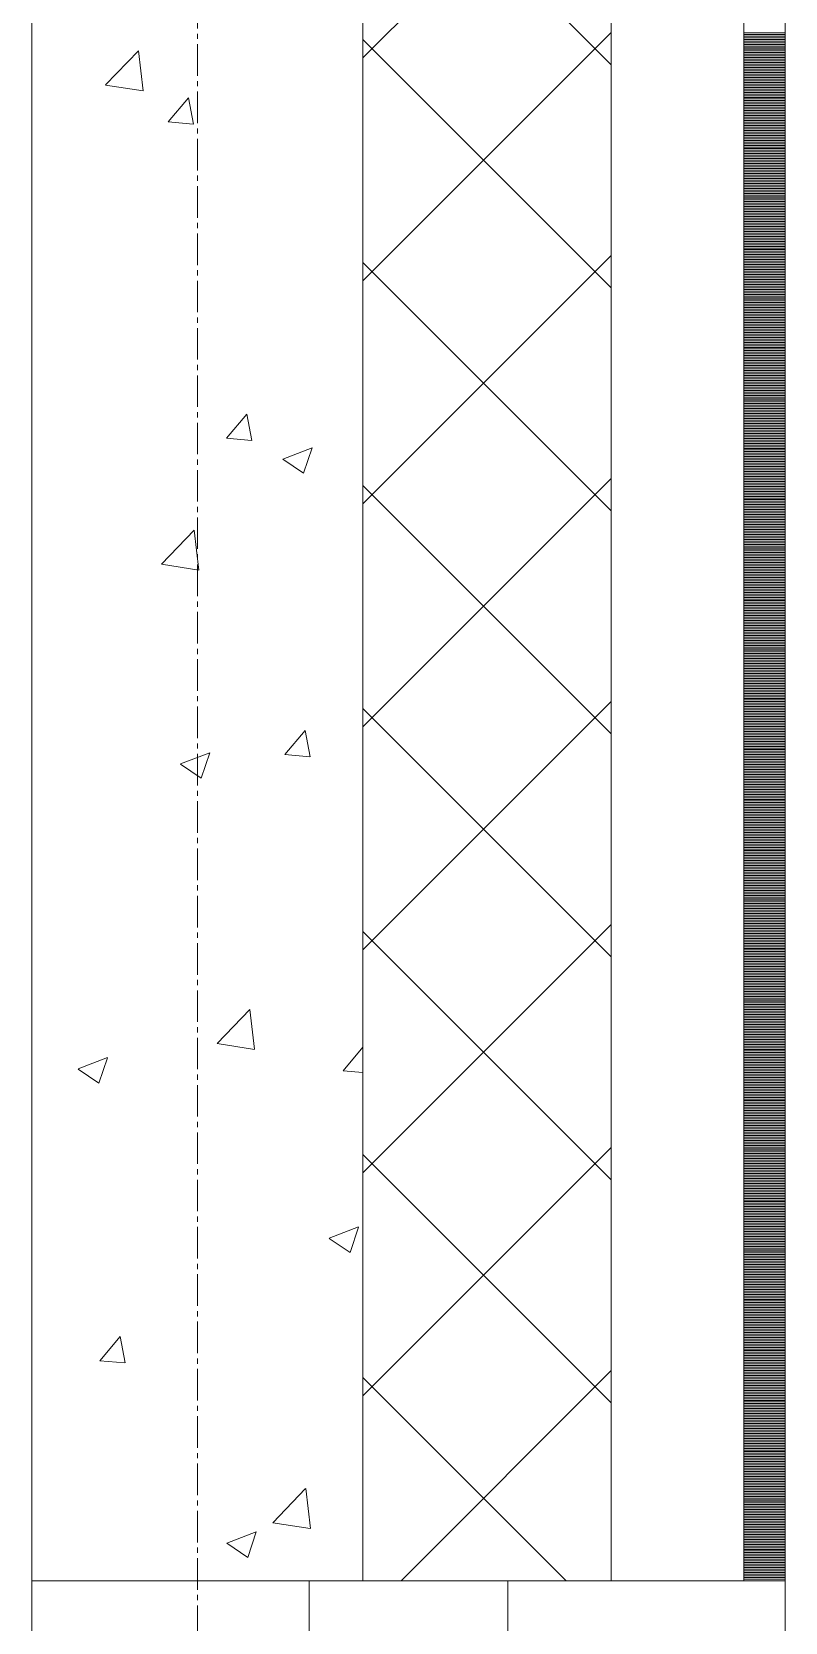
# Model space of a CAD drawing. Header units: millimetres. Extents: x -231292 to 573618, y -153144 to 564035.
# Drawn here: x 28883 to 29338, y -95270 to -94310 of the extents above; entities that cross this region are included whole.
import ezdxf

# ---------------------------------------------------------------- set-up
doc = ezdxf.new("R2010")
doc.units = ezdxf.units.MM
doc.linetypes.add('CENTER2', pattern=[28.575, 19.05, -3.175, 3.175, -3.175])
doc.layers.get('0').update_dxf_attribs({"color": 250})
for name, color, linetype, lineweight in [('A-Wall_Материал_Газоблок_Контур', 250, 'Continuous', 0), ('АР_Окна', 250, 'Continuous', 5), ('АР_Стены ПЕНОблок', 250, 'Continuous', 20), ('АР_Тонкая', 250, 'Continuous', 5), ('АР_Утеплитель', 250, 'Continuous', 0), ('АР_Штриховка', 250, 'Continuous', 0), ('РД_Оси_100', 250, 'Continuous', 0)]:
    doc.layers.add(name, color=color, linetype=linetype, lineweight=lineweight)

# ---------------------------------------------------------------- blocks, each defined once
blk = doc.blocks.new('оси_рен')
at = {"layer": 'РД_Оси_100', "color": 251, "linetype": 'CENTER2', "true_color": 0x636466}
blk.add_line((1215752.916, 135558.25), (1215752.916, 223268.25), dxfattribs=at)

msp = doc.modelspace()

# ---------------------------------------------------------------- linework, layer by layer
at = {"layer": 'A-Wall_Материал_Газоблок_Контур', "color": 18, "linetype": 'Continuous', "lineweight": 0, "true_color": 0x000000}
for p, q in [((28883.458, -95245.283), (28883.458, -96445.283)), ((29338.458, -96445.283), (29338.458, -95245.283))]:
    msp.add_line(p, q, dxfattribs=at)
at = {"layer": 'АР_Окна', "color": 18, "linetype": 'Continuous', "lineweight": 5, "true_color": 0x000000}
for p, q in [((28883.458, -95245.283), (28883.458, -96445.283)), ((29170.958, -95245.283), (29050.958, -95245.283)), ((29050.958, -95245.283), (29050.958, -95295.283)), ((29170.958, -95295.283), (29170.958, -95245.283)), ((29338.458, -95245.283), (29338.458, -96445.283))]:
    msp.add_line(p, q, dxfattribs=at)
at = {"layer": 'АР_Стены ПЕНОблок', "color": 18, "linetype": 'Continuous', "lineweight": 20, "true_color": 0x000000}
for p, q in [((28883.458, -93570.283), (28883.458, -95245.283)), ((29083.458, -95245.283), (29083.458, -93770.283)), ((28883.458, -95245.283), (29083.458, -95245.283))]:
    msp.add_line(p, q, dxfattribs=at)
at = {"layer": 'АР_Тонкая', "color": 18, "linetype": 'Continuous', "lineweight": 5, "true_color": 0x000000}
for p, q in [((29233.458, -93920.283), (29233.458, -95245.283)), ((29313.458, -95245.283), (29313.458, -94000.283)), ((29313.458, -94000.283), (29313.458, -95245.283)), ((29338.458, -95245.283), (29338.458, -94025.283)), ((29233.458, -95245.283), (29313.458, -95245.283)), ((29313.458, -95245.283), (29338.458, -95245.283))]:
    msp.add_line(p, q, dxfattribs=at)
at = {"layer": 'АР_Утеплитель', "color": 18, "linetype": 'Continuous', "lineweight": 0, "true_color": 0x000000}
for p, q in [((29083.458, -93770.283), (29083.458, -95245.283)), ((29233.458, -95245.283), (29233.458, -93920.283)), ((29083.458, -95245.283), (29233.458, -95245.283))]:
    msp.add_line(p, q, dxfattribs=at)
at = {"layer": 'АР_Штриховка', "color": 18, "linetype": 'Continuous', "lineweight": 0, "true_color": 0x000000}
for p, q in [((29083.458, -94325.419), (29233.458, -94175.419)), ((29233.458, -94329.563), (29083.458, -94179.563)), ((29083.458, -94460.123), (29233.458, -94310.123)), ((29233.458, -94464.266), (29083.458, -94314.266)), ((29313.458, -94310.283), (29338.458, -94310.283)), ((29313.458, -94311.283), (29338.458, -94311.283)), ((29313.458, -94312.283), (29338.458, -94312.283)), ((29313.458, -94313.283), (29338.458, -94313.283)), ((29313.458, -94314.283), (29338.458, -94314.283)), ((29313.458, -94315.283), (29338.458, -94315.283)), ((29313.458, -94316.283), (29338.458, -94316.283)), ((29313.458, -94317.283), (29338.458, -94317.283)), ((29313.458, -94318.283), (29338.458, -94318.283)), ((29313.458, -94319.283), (29338.458, -94319.283)), ((28928.031, -94341.814), (28947.814, -94321.195)), ((28950.65, -94345.314), (28947.843, -94321.192)), ((29313.458, -94320.283), (29338.458, -94320.283)), ((29313.458, -94321.283), (29338.458, -94321.283)), ((29313.458, -94322.283), (29338.458, -94322.283)), ((29313.458, -94323.283), (29338.458, -94323.283)), ((29313.458, -94324.283), (29338.458, -94324.283)), ((29313.458, -94325.283), (29338.458, -94325.283)), ((29313.458, -94326.283), (29338.458, -94326.283)), ((29313.458, -94327.283), (29338.458, -94327.283)), ((29313.458, -94328.283), (29338.458, -94328.283)), ((29313.458, -94329.283), (29338.458, -94329.283)), ((29313.458, -94330.283), (29338.458, -94330.283)), ((29313.458, -94331.283), (29338.458, -94331.283)), ((29313.458, -94332.283), (29338.458, -94332.283)), ((29313.458, -94333.283), (29338.458, -94333.283)), ((29313.458, -94334.283), (29338.458, -94334.283)), ((29313.458, -94335.283), (29338.458, -94335.283)), ((29313.458, -94336.283), (29338.458, -94336.283)), ((29313.458, -94337.283), (29338.458, -94337.283)), ((29313.458, -94338.283), (29338.458, -94338.283)), ((28928.052, -94341.86), (28950.642, -94345.363)), ((29313.458, -94339.283), (29338.458, -94339.283)), ((29313.458, -94340.283), (29338.458, -94340.283)), ((29313.458, -94341.283), (29338.458, -94341.283)), ((29313.458, -94342.283), (29338.458, -94342.283)), ((29313.458, -94343.283), (29338.458, -94343.283)), ((29313.458, -94344.283), (29338.458, -94344.283)), ((29313.458, -94345.283), (29338.458, -94345.283)), ((29313.458, -94346.283), (29338.458, -94346.283)), ((29313.458, -94347.283), (29338.458, -94347.283)), ((28965.758, -94364.107), (28978.004, -94349.514)), ((28981.045, -94365.417), (28978.109, -94349.496)), ((29313.458, -94348.283), (29338.458, -94348.283)), ((29313.458, -94349.283), (29338.458, -94349.283)), ((29313.458, -94350.283), (29338.458, -94350.283)), ((29313.458, -94351.283), (29338.458, -94351.283)), ((29313.458, -94352.283), (29338.458, -94352.283)), ((29313.458, -94353.283), (29338.458, -94353.283)), ((29313.458, -94354.283), (29338.458, -94354.283)), ((29313.458, -94355.283), (29338.458, -94355.283)), ((29313.458, -94356.283), (29338.458, -94356.283)), ((29313.458, -94357.283), (29338.458, -94357.283)), ((28965.758, -94364.108), (28980.94, -94365.436)), ((29313.458, -94358.283), (29338.458, -94358.283)), ((29313.458, -94359.283), (29338.458, -94359.283)), ((29313.458, -94360.283), (29338.458, -94360.283)), ((29313.458, -94361.283), (29338.458, -94361.283)), ((29313.458, -94362.283), (29338.458, -94362.283)), ((29313.458, -94363.283), (29338.458, -94363.283)), ((29313.458, -94364.283), (29338.458, -94364.283)), ((29313.458, -94365.283), (29338.458, -94365.283)), ((29313.458, -94366.283), (29338.458, -94366.283)), ((29313.458, -94367.283), (29338.458, -94367.283)), ((29313.458, -94368.283), (29338.458, -94368.283)), ((29313.458, -94369.283), (29338.458, -94369.283)), ((29313.458, -94370.283), (29338.458, -94370.283)), ((29313.458, -94371.283), (29338.458, -94371.283)), ((29313.458, -94372.283), (29338.458, -94372.283)), ((29313.458, -94373.283), (29338.458, -94373.283)), ((29313.458, -94374.283), (29338.458, -94374.283)), ((29313.458, -94375.283), (29338.458, -94375.283)), ((29313.458, -94376.283), (29338.458, -94376.283)), ((29313.458, -94377.283), (29338.458, -94377.283)), ((29313.458, -94378.283), (29338.458, -94378.283)), ((29313.458, -94379.283), (29338.458, -94379.283)), ((29313.458, -94380.283), (29338.458, -94380.283)), ((29313.458, -94381.283), (29338.458, -94381.283)), ((29313.458, -94382.283), (29338.458, -94382.283)), ((29313.458, -94383.283), (29338.458, -94383.283)), ((29313.458, -94384.283), (29338.458, -94384.283)), ((29313.458, -94385.283), (29338.458, -94385.283)), ((29313.458, -94386.283), (29338.458, -94386.283)), ((29313.458, -94387.283), (29338.458, -94387.283)), ((29313.458, -94388.283), (29338.458, -94388.283)), ((29313.458, -94389.283), (29338.458, -94389.283)), ((29313.458, -94390.283), (29338.458, -94390.283)), ((29313.458, -94391.283), (29338.458, -94391.283)), ((29313.458, -94392.283), (29338.458, -94392.283)), ((29313.458, -94393.283), (29338.458, -94393.283)), ((29313.458, -94394.283), (29338.458, -94394.283)), ((29313.458, -94395.283), (29338.458, -94395.283)), ((29313.458, -94396.283), (29338.458, -94396.283)), ((29313.458, -94397.283), (29338.458, -94397.283)), ((29313.458, -94398.283), (29338.458, -94398.283)), ((29313.458, -94399.283), (29338.458, -94399.283)), ((29313.458, -94400.283), (29338.458, -94400.283)), ((29313.458, -94401.283), (29338.458, -94401.283)), ((29313.458, -94402.283), (29338.458, -94402.283)), ((29313.458, -94403.283), (29338.458, -94403.283)), ((29313.458, -94404.283), (29338.458, -94404.283)), ((29313.458, -94405.283), (29338.458, -94405.283)), ((29313.458, -94406.283), (29338.458, -94406.283)), ((29313.458, -94407.283), (29338.458, -94407.283)), ((29313.458, -94408.283), (29338.458, -94408.283)), ((29313.458, -94409.283), (29338.458, -94409.283)), ((29313.458, -94410.283), (29338.458, -94410.283)), ((29313.458, -94411.283), (29338.458, -94411.283)), ((29313.458, -94412.283), (29338.458, -94412.283)), ((29313.458, -94413.283), (29338.458, -94413.283)), ((29313.458, -94414.283), (29338.458, -94414.283)), ((29313.458, -94415.283), (29338.458, -94415.283)), ((29313.458, -94416.283), (29338.458, -94416.283)), ((29313.458, -94417.283), (29338.458, -94417.283)), ((29313.458, -94418.283), (29338.458, -94418.283)), ((29313.458, -94419.283), (29338.458, -94419.283)), ((29313.458, -94420.283), (29338.458, -94420.283)), ((29313.458, -94421.283), (29338.458, -94421.283)), ((29313.458, -94422.283), (29338.458, -94422.283)), ((29313.458, -94423.283), (29338.458, -94423.283)), ((29313.458, -94424.283), (29338.458, -94424.283)), ((29313.458, -94425.283), (29338.458, -94425.283)), ((29313.458, -94426.283), (29338.458, -94426.283)), ((29313.458, -94427.283), (29338.458, -94427.283)), ((29313.458, -94428.283), (29338.458, -94428.283)), ((29313.458, -94429.283), (29338.458, -94429.283)), ((29313.458, -94430.283), (29338.458, -94430.283)), ((29313.458, -94431.283), (29338.458, -94431.283)), ((29313.458, -94432.283), (29338.458, -94432.283)), ((29313.458, -94433.283), (29338.458, -94433.283)), ((29313.458, -94434.283), (29338.458, -94434.283)), ((29313.458, -94435.283), (29338.458, -94435.283)), ((29313.458, -94436.283), (29338.458, -94436.283)), ((29313.458, -94437.283), (29338.458, -94437.283)), ((29313.458, -94438.283), (29338.458, -94438.283)), ((29313.458, -94439.283), (29338.458, -94439.283)), ((29313.458, -94440.283), (29338.458, -94440.283)), ((29313.458, -94441.283), (29338.458, -94441.283)), ((29313.458, -94442.283), (29338.458, -94442.283)), ((29313.458, -94443.283), (29338.458, -94443.283)), ((29083.458, -94594.827), (29233.458, -94444.827)), ((29233.458, -94598.97), (29083.458, -94448.97)), ((29313.458, -94444.283), (29338.458, -94444.283)), ((29313.458, -94445.283), (29338.458, -94445.283)), ((29313.458, -94446.283), (29338.458, -94446.283)), ((29313.458, -94447.283), (29338.458, -94447.283)), ((29313.458, -94448.283), (29338.458, -94448.283)), ((29313.458, -94449.283), (29338.458, -94449.283)), ((29313.458, -94450.283), (29338.458, -94450.283)), ((29313.458, -94451.283), (29338.458, -94451.283)), ((29313.458, -94452.283), (29338.458, -94452.283)), ((29313.458, -94453.283), (29338.458, -94453.283)), ((29313.458, -94454.283), (29338.458, -94454.283)), ((29313.458, -94455.283), (29338.458, -94455.283)), ((29313.458, -94456.283), (29338.458, -94456.283)), ((29313.458, -94457.283), (29338.458, -94457.283)), ((29313.458, -94458.283), (29338.458, -94458.283)), ((29313.458, -94459.283), (29338.458, -94459.283)), ((29313.458, -94460.283), (29338.458, -94460.283)), ((29313.458, -94461.283), (29338.458, -94461.283)), ((29313.458, -94462.283), (29338.458, -94462.283)), ((29313.458, -94463.283), (29338.458, -94463.283)), ((29313.458, -94464.283), (29338.458, -94464.283)), ((29313.458, -94465.283), (29338.458, -94465.283)), ((29313.458, -94466.283), (29338.458, -94466.283)), ((29313.458, -94467.283), (29338.458, -94467.283)), ((29313.458, -94468.283), (29338.458, -94468.283)), ((29313.458, -94469.283), (29338.458, -94469.283)), ((29313.458, -94470.283), (29338.458, -94470.283)), ((29313.458, -94471.283), (29338.458, -94471.283)), ((29313.458, -94472.283), (29338.458, -94472.283)), ((29313.458, -94473.283), (29338.458, -94473.283)), ((29313.458, -94474.283), (29338.458, -94474.283)), ((29313.458, -94475.283), (29338.458, -94475.283)), ((29313.458, -94476.283), (29338.458, -94476.283)), ((29313.458, -94477.283), (29338.458, -94477.283)), ((29313.458, -94478.283), (29338.458, -94478.283)), ((29313.458, -94479.283), (29338.458, -94479.283)), ((29313.458, -94480.283), (29338.458, -94480.283)), ((29313.458, -94481.283), (29338.458, -94481.283)), ((29313.458, -94482.283), (29338.458, -94482.283)), ((29313.458, -94483.283), (29338.458, -94483.283)), ((29313.458, -94484.283), (29338.458, -94484.283)), ((29313.458, -94485.283), (29338.458, -94485.283)), ((29313.458, -94486.283), (29338.458, -94486.283)), ((29313.458, -94487.283), (29338.458, -94487.283)), ((29313.458, -94488.283), (29338.458, -94488.283)), ((29313.458, -94489.283), (29338.458, -94489.283)), ((29313.458, -94490.283), (29338.458, -94490.283)), ((29313.458, -94491.283), (29338.458, -94491.283)), ((29313.458, -94492.283), (29338.458, -94492.283)), ((29313.458, -94493.283), (29338.458, -94493.283)), ((29313.458, -94494.283), (29338.458, -94494.283)), ((29313.458, -94495.283), (29338.458, -94495.283)), ((29313.458, -94496.283), (29338.458, -94496.283)), ((29313.458, -94497.283), (29338.458, -94497.283)), ((29313.458, -94498.283), (29338.458, -94498.283)), ((29313.458, -94499.283), (29338.458, -94499.283)), ((29313.458, -94500.283), (29338.458, -94500.283)), ((29313.458, -94501.283), (29338.458, -94501.283)), ((29313.458, -94502.283), (29338.458, -94502.283)), ((29313.458, -94503.283), (29338.458, -94503.283)), ((29313.458, -94504.283), (29338.458, -94504.283)), ((29313.458, -94505.283), (29338.458, -94505.283)), ((29313.458, -94506.283), (29338.458, -94506.283)), ((29313.458, -94507.283), (29338.458, -94507.283)), ((29313.458, -94508.283), (29338.458, -94508.283)), ((29313.458, -94509.283), (29338.458, -94509.283)), ((29313.458, -94510.283), (29338.458, -94510.283)), ((29313.458, -94511.283), (29338.458, -94511.283)), ((29313.458, -94512.283), (29338.458, -94512.283)), ((29313.458, -94513.283), (29338.458, -94513.283)), ((29313.458, -94514.283), (29338.458, -94514.283)), ((29313.458, -94515.283), (29338.458, -94515.283)), ((29313.458, -94516.283), (29338.458, -94516.283)), ((29313.458, -94517.283), (29338.458, -94517.283)), ((29313.458, -94518.283), (29338.458, -94518.283)), ((29313.458, -94519.283), (29338.458, -94519.283)), ((29313.458, -94520.283), (29338.458, -94520.283)), ((29313.458, -94521.283), (29338.458, -94521.283)), ((29313.458, -94522.283), (29338.458, -94522.283)), ((29313.458, -94523.283), (29338.458, -94523.283)), ((29313.458, -94524.283), (29338.458, -94524.283)), ((29313.458, -94525.283), (29338.458, -94525.283)), ((29313.458, -94526.283), (29338.458, -94526.283)), ((29313.458, -94527.283), (29338.458, -94527.283)), ((29313.458, -94528.283), (29338.458, -94528.283)), ((29313.458, -94529.283), (29338.458, -94529.283)), ((29313.458, -94530.283), (29338.458, -94530.283)), ((29313.458, -94531.283), (29338.458, -94531.283)), ((29313.458, -94532.283), (29338.458, -94532.283)), ((29313.458, -94533.283), (29338.458, -94533.283)), ((29313.458, -94534.283), (29338.458, -94534.283)), ((29313.458, -94535.283), (29338.458, -94535.283)), ((29313.458, -94536.283), (29338.458, -94536.283)), ((29313.458, -94537.283), (29338.458, -94537.283)), ((29313.458, -94538.283), (29338.458, -94538.283)), ((29313.458, -94539.283), (29338.458, -94539.283)), ((29313.458, -94540.283), (29338.458, -94540.283)), ((29001.002, -94555.164), (29013.247, -94540.571)), ((29016.288, -94556.474), (29013.351, -94540.553)), ((29313.458, -94541.283), (29338.458, -94541.283)), ((29313.458, -94542.283), (29338.458, -94542.283)), ((29313.458, -94543.283), (29338.458, -94543.283)), ((29313.458, -94544.283), (29338.458, -94544.283)), ((29313.458, -94545.283), (29338.458, -94545.283)), ((29313.458, -94546.283), (29338.458, -94546.283)), ((29313.458, -94547.283), (29338.458, -94547.283)), ((29313.458, -94548.283), (29338.458, -94548.283)), ((29313.458, -94549.283), (29338.458, -94549.283)), ((29001.002, -94555.165), (29016.184, -94556.493)), ((29313.458, -94550.283), (29338.458, -94550.283)), ((29313.458, -94551.283), (29338.458, -94551.283)), ((29313.458, -94552.283), (29338.458, -94552.283)), ((29313.458, -94553.283), (29338.458, -94553.283)), ((29313.458, -94554.283), (29338.458, -94554.283)), ((29313.458, -94555.283), (29338.458, -94555.283)), ((29313.458, -94556.283), (29338.458, -94556.283)), ((29313.458, -94557.283), (29338.458, -94557.283)), ((29313.458, -94558.283), (29338.458, -94558.283)), ((29313.458, -94559.283), (29338.458, -94559.283)), ((29034.987, -94567.802), (29047.621, -94576.324)), ((29035.01, -94567.75), (29052.795, -94560.923)), ((29047.627, -94576.326), (29052.777, -94560.977)), ((29313.458, -94560.283), (29338.458, -94560.283)), ((29313.458, -94561.283), (29338.458, -94561.283)), ((29313.458, -94562.283), (29338.458, -94562.283)), ((29313.458, -94563.283), (29338.458, -94563.283)), ((29313.458, -94564.283), (29338.458, -94564.283)), ((29313.458, -94565.283), (29338.458, -94565.283)), ((29313.458, -94566.283), (29338.458, -94566.283)), ((29313.458, -94567.283), (29338.458, -94567.283)), ((29313.458, -94568.283), (29338.458, -94568.283)), ((29313.458, -94569.283), (29338.458, -94569.283)), ((29313.458, -94570.283), (29338.458, -94570.283)), ((29313.458, -94571.283), (29338.458, -94571.283)), ((29313.458, -94572.283), (29338.458, -94572.283)), ((29313.458, -94573.283), (29338.458, -94573.283)), ((29313.458, -94574.283), (29338.458, -94574.283)), ((29313.458, -94575.283), (29338.458, -94575.283)), ((29313.458, -94576.283), (29338.458, -94576.283)), ((29313.458, -94577.283), (29338.458, -94577.283)), ((29313.458, -94578.283), (29338.458, -94578.283)), ((29083.458, -94729.531), (29233.458, -94579.531)), ((29233.458, -94733.674), (29083.458, -94583.674)), ((29313.458, -94579.283), (29338.458, -94579.283)), ((29313.458, -94580.283), (29338.458, -94580.283)), ((29313.458, -94581.283), (29338.458, -94581.283)), ((29313.458, -94582.283), (29338.458, -94582.283)), ((29313.458, -94583.283), (29338.458, -94583.283)), ((29313.458, -94584.283), (29338.458, -94584.283)), ((29313.458, -94585.283), (29338.458, -94585.283)), ((29313.458, -94586.283), (29338.458, -94586.283)), ((29313.458, -94587.283), (29338.458, -94587.283)), ((29313.458, -94588.283), (29338.458, -94588.283)), ((29313.458, -94589.283), (29338.458, -94589.283)), ((29313.458, -94590.283), (29338.458, -94590.283)), ((29313.458, -94591.283), (29338.458, -94591.283)), ((29313.458, -94592.283), (29338.458, -94592.283)), ((29313.458, -94593.283), (29338.458, -94593.283)), ((29313.458, -94594.283), (29338.458, -94594.283)), ((29313.458, -94595.283), (29338.458, -94595.283)), ((29313.458, -94596.283), (29338.458, -94596.283)), ((29313.458, -94597.283), (29338.458, -94597.283)), ((29313.458, -94598.283), (29338.458, -94598.283)), ((29313.458, -94599.283), (29338.458, -94599.283)), ((29313.458, -94600.283), (29338.458, -94600.283)), ((29313.458, -94601.283), (29338.458, -94601.283)), ((29313.458, -94602.283), (29338.458, -94602.283)), ((29313.458, -94603.283), (29338.458, -94603.283)), ((29313.458, -94604.283), (29338.458, -94604.283)), ((29313.458, -94605.283), (29338.458, -94605.283)), ((29313.458, -94606.283), (29338.458, -94606.283)), ((29313.458, -94607.283), (29338.458, -94607.283)), ((28961.706, -94631.283), (28981.489, -94610.664)), ((28984.324, -94634.783), (28981.518, -94610.66)), ((29313.458, -94608.283), (29338.458, -94608.283)), ((29313.458, -94609.283), (29338.458, -94609.283)), ((29313.458, -94610.283), (29338.458, -94610.283)), ((29313.458, -94611.283), (29338.458, -94611.283)), ((29313.458, -94612.283), (29338.458, -94612.283)), ((29313.458, -94613.283), (29338.458, -94613.283)), ((29313.458, -94614.283), (29338.458, -94614.283)), ((29313.458, -94615.283), (29338.458, -94615.283)), ((29313.458, -94616.283), (29338.458, -94616.283)), ((29313.458, -94617.283), (29338.458, -94617.283)), ((29313.458, -94618.283), (29338.458, -94618.283)), ((29313.458, -94619.283), (29338.458, -94619.283)), ((29313.458, -94620.283), (29338.458, -94620.283)), ((29313.458, -94621.283), (29338.458, -94621.283)), ((29313.458, -94622.283), (29338.458, -94622.283)), ((29313.458, -94623.283), (29338.458, -94623.283)), ((29313.458, -94624.283), (29338.458, -94624.283)), ((29313.458, -94625.283), (29338.458, -94625.283)), ((29313.458, -94626.283), (29338.458, -94626.283)), ((28961.727, -94631.328), (28984.317, -94634.831)), ((29313.458, -94627.283), (29338.458, -94627.283)), ((29313.458, -94628.283), (29338.458, -94628.283)), ((29313.458, -94629.283), (29338.458, -94629.283)), ((29313.458, -94630.283), (29338.458, -94630.283)), ((29313.458, -94631.283), (29338.458, -94631.283)), ((29313.458, -94632.283), (29338.458, -94632.283)), ((29313.458, -94633.283), (29338.458, -94633.283)), ((29313.458, -94634.283), (29338.458, -94634.283)), ((29313.458, -94635.283), (29338.458, -94635.283)), ((29313.458, -94636.283), (29338.458, -94636.283)), ((29313.458, -94637.283), (29338.458, -94637.283)), ((29313.458, -94638.283), (29338.458, -94638.283)), ((29313.458, -94639.283), (29338.458, -94639.283)), ((29313.458, -94640.283), (29338.458, -94640.283)), ((29313.458, -94641.283), (29338.458, -94641.283)), ((29313.458, -94642.283), (29338.458, -94642.283)), ((29313.458, -94643.283), (29338.458, -94643.283)), ((29313.458, -94644.283), (29338.458, -94644.283)), ((29313.458, -94645.283), (29338.458, -94645.283)), ((29313.458, -94646.283), (29338.458, -94646.283)), ((29313.458, -94647.283), (29338.458, -94647.283)), ((29313.458, -94648.283), (29338.458, -94648.283)), ((29313.458, -94649.283), (29338.458, -94649.283)), ((29313.458, -94650.283), (29338.458, -94650.283)), ((29313.458, -94651.283), (29338.458, -94651.283)), ((29313.458, -94652.283), (29338.458, -94652.283)), ((29313.458, -94653.283), (29338.458, -94653.283)), ((29313.458, -94654.283), (29338.458, -94654.283)), ((29313.458, -94655.283), (29338.458, -94655.283)), ((29313.458, -94656.283), (29338.458, -94656.283)), ((29313.458, -94657.283), (29338.458, -94657.283)), ((29313.458, -94658.283), (29338.458, -94658.283)), ((29313.458, -94659.283), (29338.458, -94659.283)), ((29313.458, -94660.283), (29338.458, -94660.283)), ((29313.458, -94661.283), (29338.458, -94661.283)), ((29313.458, -94662.283), (29338.458, -94662.283)), ((29313.458, -94663.283), (29338.458, -94663.283)), ((29313.458, -94664.283), (29338.458, -94664.283)), ((29313.458, -94665.283), (29338.458, -94665.283)), ((29313.458, -94666.283), (29338.458, -94666.283)), ((29313.458, -94667.283), (29338.458, -94667.283)), ((29313.458, -94668.283), (29338.458, -94668.283)), ((29313.458, -94669.283), (29338.458, -94669.283)), ((29313.458, -94670.283), (29338.458, -94670.283)), ((29313.458, -94671.283), (29338.458, -94671.283)), ((29313.458, -94672.283), (29338.458, -94672.283)), ((29313.458, -94673.283), (29338.458, -94673.283)), ((29313.458, -94674.283), (29338.458, -94674.283)), ((29313.458, -94675.283), (29338.458, -94675.283)), ((29313.458, -94676.283), (29338.458, -94676.283)), ((29313.458, -94677.283), (29338.458, -94677.283)), ((29313.458, -94678.283), (29338.458, -94678.283)), ((29313.458, -94679.283), (29338.458, -94679.283)), ((29313.458, -94680.283), (29338.458, -94680.283)), ((29313.458, -94681.283), (29338.458, -94681.283)), ((29313.458, -94682.283), (29338.458, -94682.283)), ((29313.458, -94683.283), (29338.458, -94683.283)), ((29313.458, -94684.283), (29338.458, -94684.283)), ((29313.458, -94685.283), (29338.458, -94685.283)), ((29313.458, -94686.283), (29338.458, -94686.283)), ((29313.458, -94687.283), (29338.458, -94687.283)), ((29313.458, -94688.283), (29338.458, -94688.283)), ((29313.458, -94689.283), (29338.458, -94689.283)), ((29313.458, -94690.283), (29338.458, -94690.283)), ((29313.458, -94691.283), (29338.458, -94691.283)), ((29313.458, -94692.283), (29338.458, -94692.283)), ((29313.458, -94693.283), (29338.458, -94693.283)), ((29313.458, -94694.283), (29338.458, -94694.283)), ((29313.458, -94695.283), (29338.458, -94695.283)), ((29313.458, -94696.283), (29338.458, -94696.283)), ((29313.458, -94697.283), (29338.458, -94697.283)), ((29313.458, -94698.283), (29338.458, -94698.283)), ((29313.458, -94699.283), (29338.458, -94699.283)), ((29313.458, -94700.283), (29338.458, -94700.283)), ((29313.458, -94701.283), (29338.458, -94701.283)), ((29313.458, -94702.283), (29338.458, -94702.283)), ((29313.458, -94703.283), (29338.458, -94703.283)), ((29313.458, -94704.283), (29338.458, -94704.283)), ((29313.458, -94705.283), (29338.458, -94705.283)), ((29313.458, -94706.283), (29338.458, -94706.283)), ((29313.458, -94707.283), (29338.458, -94707.283)), ((29313.458, -94708.283), (29338.458, -94708.283)), ((29313.458, -94709.283), (29338.458, -94709.283)), ((29313.458, -94710.283), (29338.458, -94710.283)), ((29313.458, -94711.283), (29338.458, -94711.283)), ((29313.458, -94712.283), (29338.458, -94712.283)), ((29083.458, -94864.234), (29233.458, -94714.234)), ((29233.458, -94868.378), (29083.458, -94718.378)), ((29313.458, -94713.283), (29338.458, -94713.283)), ((29313.458, -94714.283), (29338.458, -94714.283)), ((29313.458, -94715.283), (29338.458, -94715.283)), ((29313.458, -94716.283), (29338.458, -94716.283)), ((29313.458, -94717.283), (29338.458, -94717.283)), ((29313.458, -94718.283), (29338.458, -94718.283)), ((29313.458, -94719.283), (29338.458, -94719.283)), ((29313.458, -94720.283), (29338.458, -94720.283)), ((29313.458, -94721.283), (29338.458, -94721.283)), ((29313.458, -94722.283), (29338.458, -94722.283)), ((29036.245, -94746.221), (29048.49, -94731.627)), ((29051.531, -94747.531), (29048.594, -94731.61)), ((29313.458, -94723.283), (29338.458, -94723.283)), ((29313.458, -94724.283), (29338.458, -94724.283)), ((29313.458, -94725.283), (29338.458, -94725.283)), ((29313.458, -94726.283), (29338.458, -94726.283)), ((29313.458, -94727.283), (29338.458, -94727.283)), ((29313.458, -94728.283), (29338.458, -94728.283)), ((29313.458, -94729.283), (29338.458, -94729.283)), ((29313.458, -94730.283), (29338.458, -94730.283)), ((29313.458, -94731.283), (29338.458, -94731.283)), ((29313.458, -94732.283), (29338.458, -94732.283)), ((29313.458, -94733.283), (29338.458, -94733.283)), ((29313.458, -94734.283), (29338.458, -94734.283)), ((29313.458, -94735.283), (29338.458, -94735.283)), ((29313.458, -94736.283), (29338.458, -94736.283)), ((29313.458, -94737.283), (29338.458, -94737.283)), ((29313.458, -94738.283), (29338.458, -94738.283)), ((29313.458, -94739.283), (29338.458, -94739.283)), ((29313.458, -94740.283), (29338.458, -94740.283)), ((29313.458, -94741.283), (29338.458, -94741.283)), ((28973.208, -94751.938), (28990.993, -94745.111)), ((28985.825, -94760.514), (28990.975, -94745.165)), ((29036.245, -94746.222), (29051.427, -94747.55)), ((29313.458, -94742.283), (29338.458, -94742.283)), ((29313.458, -94743.283), (29338.458, -94743.283)), ((29313.458, -94744.283), (29338.458, -94744.283)), ((29313.458, -94745.283), (29338.458, -94745.283)), ((29313.458, -94746.283), (29338.458, -94746.283)), ((29313.458, -94747.283), (29338.458, -94747.283)), ((29313.458, -94748.283), (29338.458, -94748.283)), ((29313.458, -94749.283), (29338.458, -94749.283)), ((29313.458, -94750.283), (29338.458, -94750.283)), ((29313.458, -94751.283), (29338.458, -94751.283)), ((28973.185, -94751.99), (28985.819, -94760.512)), ((29313.458, -94752.283), (29338.458, -94752.283)), ((29313.458, -94753.283), (29338.458, -94753.283)), ((29313.458, -94754.283), (29338.458, -94754.283)), ((29313.458, -94755.283), (29338.458, -94755.283)), ((29313.458, -94756.283), (29338.458, -94756.283)), ((29313.458, -94757.283), (29338.458, -94757.283)), ((29313.458, -94758.283), (29338.458, -94758.283)), ((29313.458, -94759.283), (29338.458, -94759.283)), ((29313.458, -94760.283), (29338.458, -94760.283)), ((29313.458, -94761.283), (29338.458, -94761.283)), ((29313.458, -94762.283), (29338.458, -94762.283)), ((29313.458, -94763.283), (29338.458, -94763.283)), ((29313.458, -94764.283), (29338.458, -94764.283)), ((29313.458, -94765.283), (29338.458, -94765.283)), ((29313.458, -94766.283), (29338.458, -94766.283)), ((29313.458, -94767.283), (29338.458, -94767.283)), ((29313.458, -94768.283), (29338.458, -94768.283)), ((29313.458, -94769.283), (29338.458, -94769.283)), ((29313.458, -94770.283), (29338.458, -94770.283)), ((29313.458, -94771.283), (29338.458, -94771.283)), ((29313.458, -94772.283), (29338.458, -94772.283)), ((29313.458, -94773.283), (29338.458, -94773.283)), ((29313.458, -94774.283), (29338.458, -94774.283)), ((29313.458, -94775.283), (29338.458, -94775.283)), ((29313.458, -94776.283), (29338.458, -94776.283)), ((29313.458, -94777.283), (29338.458, -94777.283)), ((29313.458, -94778.283), (29338.458, -94778.283)), ((29313.458, -94779.283), (29338.458, -94779.283)), ((29313.458, -94780.283), (29338.458, -94780.283)), ((29313.458, -94781.283), (29338.458, -94781.283)), ((29313.458, -94782.283), (29338.458, -94782.283)), ((29313.458, -94783.283), (29338.458, -94783.283)), ((29313.458, -94784.283), (29338.458, -94784.283)), ((29313.458, -94785.283), (29338.458, -94785.283)), ((29313.458, -94786.283), (29338.458, -94786.283)), ((29313.458, -94787.283), (29338.458, -94787.283)), ((29313.458, -94788.283), (29338.458, -94788.283)), ((29313.458, -94789.283), (29338.458, -94789.283)), ((29313.458, -94790.283), (29338.458, -94790.283)), ((29313.458, -94791.283), (29338.458, -94791.283)), ((29313.458, -94792.283), (29338.458, -94792.283)), ((29313.458, -94793.283), (29338.458, -94793.283)), ((29313.458, -94794.283), (29338.458, -94794.283)), ((29313.458, -94795.283), (29338.458, -94795.283)), ((29313.458, -94796.283), (29338.458, -94796.283)), ((29313.458, -94797.283), (29338.458, -94797.283)), ((29313.458, -94798.283), (29338.458, -94798.283)), ((29313.458, -94799.283), (29338.458, -94799.283)), ((29313.458, -94800.283), (29338.458, -94800.283)), ((29313.458, -94801.283), (29338.458, -94801.283)), ((29313.458, -94802.283), (29338.458, -94802.283)), ((29313.458, -94803.283), (29338.458, -94803.283)), ((29313.458, -94804.283), (29338.458, -94804.283)), ((29313.458, -94805.283), (29338.458, -94805.283)), ((29313.458, -94806.283), (29338.458, -94806.283)), ((29313.458, -94807.283), (29338.458, -94807.283)), ((29313.458, -94808.283), (29338.458, -94808.283)), ((29313.458, -94809.283), (29338.458, -94809.283)), ((29313.458, -94810.283), (29338.458, -94810.283)), ((29313.458, -94811.283), (29338.458, -94811.283)), ((29313.458, -94812.283), (29338.458, -94812.283)), ((29313.458, -94813.283), (29338.458, -94813.283)), ((29313.458, -94814.283), (29338.458, -94814.283)), ((29313.458, -94815.283), (29338.458, -94815.283)), ((29313.458, -94816.283), (29338.458, -94816.283)), ((29313.458, -94817.283), (29338.458, -94817.283)), ((29313.458, -94818.283), (29338.458, -94818.283)), ((29313.458, -94819.283), (29338.458, -94819.283)), ((29313.458, -94820.283), (29338.458, -94820.283)), ((29313.458, -94821.283), (29338.458, -94821.283)), ((29313.458, -94822.283), (29338.458, -94822.283)), ((29313.458, -94823.283), (29338.458, -94823.283)), ((29313.458, -94824.283), (29338.458, -94824.283)), ((29313.458, -94825.283), (29338.458, -94825.283)), ((29313.458, -94826.283), (29338.458, -94826.283)), ((29313.458, -94827.283), (29338.458, -94827.283)), ((29313.458, -94828.283), (29338.458, -94828.283)), ((29313.458, -94829.283), (29338.458, -94829.283)), ((29313.458, -94830.283), (29338.458, -94830.283)), ((29313.458, -94831.283), (29338.458, -94831.283)), ((29313.458, -94832.283), (29338.458, -94832.283)), ((29313.458, -94833.283), (29338.458, -94833.283)), ((29313.458, -94834.283), (29338.458, -94834.283)), ((29313.458, -94835.283), (29338.458, -94835.283)), ((29313.458, -94836.283), (29338.458, -94836.283)), ((29313.458, -94837.283), (29338.458, -94837.283)), ((29313.458, -94838.283), (29338.458, -94838.283)), ((29313.458, -94839.283), (29338.458, -94839.283)), ((29313.458, -94840.283), (29338.458, -94840.283)), ((29313.458, -94841.283), (29338.458, -94841.283)), ((29313.458, -94842.283), (29338.458, -94842.283)), ((29313.458, -94843.283), (29338.458, -94843.283)), ((29313.458, -94844.283), (29338.458, -94844.283)), ((29313.458, -94845.283), (29338.458, -94845.283)), ((29313.458, -94846.283), (29338.458, -94846.283)), ((29313.458, -94847.283), (29338.458, -94847.283)), ((29083.458, -94998.938), (29233.458, -94848.938)), ((29233.458, -95003.082), (29083.458, -94853.082)), ((29313.458, -94848.283), (29338.458, -94848.283)), ((29313.458, -94849.283), (29338.458, -94849.283)), ((29313.458, -94850.283), (29338.458, -94850.283)), ((29313.458, -94851.283), (29338.458, -94851.283)), ((29313.458, -94852.283), (29338.458, -94852.283)), ((29313.458, -94853.283), (29338.458, -94853.283)), ((29313.458, -94854.283), (29338.458, -94854.283)), ((29313.458, -94855.283), (29338.458, -94855.283)), ((29313.458, -94856.283), (29338.458, -94856.283)), ((29313.458, -94857.283), (29338.458, -94857.283)), ((29313.458, -94858.283), (29338.458, -94858.283)), ((29313.458, -94859.283), (29338.458, -94859.283)), ((29313.458, -94860.283), (29338.458, -94860.283)), ((29313.458, -94861.283), (29338.458, -94861.283)), ((29313.458, -94862.283), (29338.458, -94862.283)), ((29313.458, -94863.283), (29338.458, -94863.283)), ((29313.458, -94864.283), (29338.458, -94864.283)), ((29313.458, -94865.283), (29338.458, -94865.283)), ((29313.458, -94866.283), (29338.458, -94866.283)), ((29313.458, -94867.283), (29338.458, -94867.283)), ((29313.458, -94868.283), (29338.458, -94868.283)), ((29313.458, -94869.283), (29338.458, -94869.283)), ((29313.458, -94870.283), (29338.458, -94870.283)), ((29313.458, -94871.283), (29338.458, -94871.283)), ((29313.458, -94872.283), (29338.458, -94872.283)), ((29313.458, -94873.283), (29338.458, -94873.283)), ((29313.458, -94874.283), (29338.458, -94874.283)), ((29313.458, -94875.283), (29338.458, -94875.283)), ((29313.458, -94876.283), (29338.458, -94876.283)), ((29313.458, -94877.283), (29338.458, -94877.283)), ((29313.458, -94878.283), (29338.458, -94878.283)), ((29313.458, -94879.283), (29338.458, -94879.283)), ((29313.458, -94880.283), (29338.458, -94880.283)), ((29313.458, -94881.283), (29338.458, -94881.283)), ((29313.458, -94882.283), (29338.458, -94882.283)), ((29313.458, -94883.283), (29338.458, -94883.283)), ((29313.458, -94884.283), (29338.458, -94884.283)), ((29313.458, -94885.283), (29338.458, -94885.283)), ((29313.458, -94886.283), (29338.458, -94886.283)), ((29313.458, -94887.283), (29338.458, -94887.283)), ((29313.458, -94888.283), (29338.458, -94888.283)), ((29313.458, -94889.283), (29338.458, -94889.283)), ((29313.458, -94890.283), (29338.458, -94890.283)), ((29313.458, -94891.283), (29338.458, -94891.283)), ((29313.458, -94892.283), (29338.458, -94892.283)), ((29313.458, -94893.283), (29338.458, -94893.283)), ((29313.458, -94894.283), (29338.458, -94894.283)), ((29313.458, -94895.283), (29338.458, -94895.283)), ((28995.38, -94920.751), (29015.164, -94900.132)), ((29017.999, -94924.251), (29015.193, -94900.129)), ((29313.458, -94896.283), (29338.458, -94896.283)), ((29313.458, -94897.283), (29338.458, -94897.283)), ((29313.458, -94898.283), (29338.458, -94898.283)), ((29313.458, -94899.283), (29338.458, -94899.283)), ((29313.458, -94900.283), (29338.458, -94900.283)), ((29313.458, -94901.283), (29338.458, -94901.283)), ((29313.458, -94902.283), (29338.458, -94902.283)), ((29313.458, -94903.283), (29338.458, -94903.283)), ((29313.458, -94904.283), (29338.458, -94904.283)), ((29313.458, -94905.283), (29338.458, -94905.283)), ((29313.458, -94906.283), (29338.458, -94906.283)), ((29313.458, -94907.283), (29338.458, -94907.283)), ((29313.458, -94908.283), (29338.458, -94908.283)), ((29313.458, -94909.283), (29338.458, -94909.283)), ((29313.458, -94910.283), (29338.458, -94910.283)), ((29313.458, -94911.283), (29338.458, -94911.283)), ((29313.458, -94912.283), (29338.458, -94912.283)), ((29313.458, -94913.283), (29338.458, -94913.283)), ((29313.458, -94914.283), (29338.458, -94914.283)), ((28995.402, -94920.796), (29017.991, -94924.299)), ((29071.489, -94937.277), (29083.458, -94923.013)), ((29313.458, -94915.283), (29338.458, -94915.283)), ((29313.458, -94916.283), (29338.458, -94916.283)), ((29313.458, -94917.283), (29338.458, -94917.283)), ((29313.458, -94918.283), (29338.458, -94918.283)), ((29313.458, -94919.283), (29338.458, -94919.283)), ((29313.458, -94920.283), (29338.458, -94920.283)), ((29313.458, -94921.283), (29338.458, -94921.283)), ((29313.458, -94922.283), (29338.458, -94922.283)), ((29313.458, -94923.283), (29338.458, -94923.283)), ((29313.458, -94924.283), (29338.458, -94924.283)), ((28911.406, -94936.126), (28929.191, -94929.299)), ((28924.023, -94944.702), (28929.173, -94929.353)), ((29313.458, -94925.283), (29338.458, -94925.283)), ((29313.458, -94926.283), (29338.458, -94926.283)), ((29313.458, -94927.283), (29338.458, -94927.283)), ((29313.458, -94928.283), (29338.458, -94928.283)), ((29313.458, -94929.283), (29338.458, -94929.283)), ((29313.458, -94930.283), (29338.458, -94930.283)), ((29313.458, -94931.283), (29338.458, -94931.283)), ((29313.458, -94932.283), (29338.458, -94932.283)), ((29313.458, -94933.283), (29338.458, -94933.283)), ((28911.383, -94936.178), (28924.017, -94944.7)), ((29071.489, -94937.279), (29083.458, -94938.326)), ((29313.458, -94934.283), (29338.458, -94934.283)), ((29313.458, -94935.283), (29338.458, -94935.283)), ((29313.458, -94936.283), (29338.458, -94936.283)), ((29313.458, -94937.283), (29338.458, -94937.283)), ((29313.458, -94938.283), (29338.458, -94938.283)), ((29313.458, -94939.283), (29338.458, -94939.283)), ((29313.458, -94940.283), (29338.458, -94940.283)), ((29313.458, -94941.283), (29338.458, -94941.283)), ((29313.458, -94942.283), (29338.458, -94942.283)), ((29313.458, -94943.283), (29338.458, -94943.283)), ((29313.458, -94944.283), (29338.458, -94944.283)), ((29313.458, -94945.283), (29338.458, -94945.283)), ((29313.458, -94946.283), (29338.458, -94946.283)), ((29313.458, -94947.283), (29338.458, -94947.283)), ((29313.458, -94948.283), (29338.458, -94948.283)), ((29313.458, -94949.283), (29338.458, -94949.283)), ((29313.458, -94950.283), (29338.458, -94950.283)), ((29313.458, -94951.283), (29338.458, -94951.283)), ((29313.458, -94952.283), (29338.458, -94952.283)), ((29313.458, -94953.283), (29338.458, -94953.283)), ((29313.458, -94954.283), (29338.458, -94954.283)), ((29313.458, -94955.283), (29338.458, -94955.283)), ((29313.458, -94956.283), (29338.458, -94956.283)), ((29313.458, -94957.283), (29338.458, -94957.283)), ((29313.458, -94958.283), (29338.458, -94958.283)), ((29313.458, -94959.283), (29338.458, -94959.283)), ((29313.458, -94960.283), (29338.458, -94960.283)), ((29313.458, -94961.283), (29338.458, -94961.283)), ((29313.458, -94962.283), (29338.458, -94962.283)), ((29313.458, -94963.283), (29338.458, -94963.283)), ((29313.458, -94964.283), (29338.458, -94964.283)), ((29313.458, -94965.283), (29338.458, -94965.283)), ((29313.458, -94966.283), (29338.458, -94966.283)), ((29313.458, -94967.283), (29338.458, -94967.283)), ((29313.458, -94968.283), (29338.458, -94968.283)), ((29313.458, -94969.283), (29338.458, -94969.283)), ((29313.458, -94970.283), (29338.458, -94970.283)), ((29313.458, -94971.283), (29338.458, -94971.283)), ((29313.458, -94972.283), (29338.458, -94972.283)), ((29313.458, -94973.283), (29338.458, -94973.283)), ((29313.458, -94974.283), (29338.458, -94974.283)), ((29313.458, -94975.283), (29338.458, -94975.283)), ((29313.458, -94976.283), (29338.458, -94976.283)), ((29313.458, -94977.283), (29338.458, -94977.283)), ((29313.458, -94978.283), (29338.458, -94978.283)), ((29313.458, -94979.283), (29338.458, -94979.283)), ((29313.458, -94980.283), (29338.458, -94980.283)), ((29313.458, -94981.283), (29338.458, -94981.283)), ((29083.458, -95133.642), (29233.458, -94983.642)), ((29233.458, -95137.786), (29083.458, -94987.786)), ((29313.458, -94982.283), (29338.458, -94982.283)), ((29313.458, -94983.283), (29338.458, -94983.283)), ((29313.458, -94984.283), (29338.458, -94984.283)), ((29313.458, -94985.283), (29338.458, -94985.283)), ((29313.458, -94986.283), (29338.458, -94986.283)), ((29313.458, -94987.283), (29338.458, -94987.283)), ((29313.458, -94988.283), (29338.458, -94988.283)), ((29313.458, -94989.283), (29338.458, -94989.283)), ((29313.458, -94990.283), (29338.458, -94990.283)), ((29313.458, -94991.283), (29338.458, -94991.283)), ((29313.458, -94992.283), (29338.458, -94992.283)), ((29313.458, -94993.283), (29338.458, -94993.283)), ((29313.458, -94994.283), (29338.458, -94994.283)), ((29313.458, -94995.283), (29338.458, -94995.283)), ((29313.458, -94996.283), (29338.458, -94996.283)), ((29313.458, -94997.283), (29338.458, -94997.283)), ((29313.458, -94998.283), (29338.458, -94998.283)), ((29313.458, -94999.283), (29338.458, -94999.283)), ((29313.458, -95000.283), (29338.458, -95000.283)), ((29313.458, -95001.283), (29338.458, -95001.283)), ((29313.458, -95002.283), (29338.458, -95002.283)), ((29313.458, -95003.283), (29338.458, -95003.283)), ((29313.458, -95004.283), (29338.458, -95004.283)), ((29313.458, -95005.283), (29338.458, -95005.283)), ((29313.458, -95006.283), (29338.458, -95006.283)), ((29313.458, -95007.283), (29338.458, -95007.283)), ((29313.458, -95008.283), (29338.458, -95008.283)), ((29313.458, -95009.283), (29338.458, -95009.283)), ((29313.458, -95010.283), (29338.458, -95010.283)), ((29313.458, -95011.283), (29338.458, -95011.283)), ((29313.458, -95012.283), (29338.458, -95012.283)), ((29313.458, -95013.283), (29338.458, -95013.283)), ((29313.458, -95014.283), (29338.458, -95014.283)), ((29313.458, -95015.283), (29338.458, -95015.283)), ((29313.458, -95016.283), (29338.458, -95016.283)), ((29313.458, -95017.283), (29338.458, -95017.283)), ((29313.458, -95018.283), (29338.458, -95018.283)), ((29313.458, -95019.283), (29338.458, -95019.283)), ((29313.458, -95020.283), (29338.458, -95020.283)), ((29313.458, -95021.283), (29338.458, -95021.283)), ((29313.458, -95022.283), (29338.458, -95022.283)), ((29313.458, -95023.283), (29338.458, -95023.283)), ((29313.458, -95024.283), (29338.458, -95024.283)), ((29313.458, -95025.283), (29338.458, -95025.283)), ((29313.458, -95026.283), (29338.458, -95026.283)), ((29313.458, -95027.283), (29338.458, -95027.283)), ((29313.458, -95028.283), (29338.458, -95028.283)), ((29313.458, -95029.283), (29338.458, -95029.283)), ((29062.997, -95038.443), (29075.632, -95046.965)), ((29063.021, -95038.391), (29080.805, -95031.564)), ((29075.637, -95046.967), (29080.787, -95031.618)), ((29313.458, -95030.283), (29338.458, -95030.283)), ((29313.458, -95031.283), (29338.458, -95031.283)), ((29313.458, -95032.283), (29338.458, -95032.283)), ((29313.458, -95033.283), (29338.458, -95033.283)), ((29313.458, -95034.283), (29338.458, -95034.283)), ((29313.458, -95035.283), (29338.458, -95035.283)), ((29313.458, -95036.283), (29338.458, -95036.283)), ((29313.458, -95037.283), (29338.458, -95037.283)), ((29313.458, -95038.283), (29338.458, -95038.283)), ((29313.458, -95039.283), (29338.458, -95039.283)), ((29313.458, -95040.283), (29338.458, -95040.283)), ((29313.458, -95041.283), (29338.458, -95041.283)), ((29313.458, -95042.283), (29338.458, -95042.283)), ((29313.458, -95043.283), (29338.458, -95043.283)), ((29313.458, -95044.283), (29338.458, -95044.283)), ((29313.458, -95045.283), (29338.458, -95045.283)), ((29313.458, -95046.283), (29338.458, -95046.283)), ((29313.458, -95047.283), (29338.458, -95047.283)), ((29313.458, -95048.283), (29338.458, -95048.283)), ((29313.458, -95049.283), (29338.458, -95049.283)), ((29313.458, -95050.283), (29338.458, -95050.283)), ((29313.458, -95051.283), (29338.458, -95051.283)), ((29313.458, -95052.283), (29338.458, -95052.283)), ((29313.458, -95053.283), (29338.458, -95053.283)), ((29313.458, -95054.283), (29338.458, -95054.283)), ((29313.458, -95055.283), (29338.458, -95055.283)), ((29313.458, -95056.283), (29338.458, -95056.283)), ((29313.458, -95057.283), (29338.458, -95057.283)), ((29313.458, -95058.283), (29338.458, -95058.283)), ((29313.458, -95059.283), (29338.458, -95059.283)), ((29313.458, -95060.283), (29338.458, -95060.283)), ((29313.458, -95061.283), (29338.458, -95061.283)), ((29313.458, -95062.283), (29338.458, -95062.283)), ((29313.458, -95063.283), (29338.458, -95063.283)), ((29313.458, -95064.283), (29338.458, -95064.283)), ((29313.458, -95065.283), (29338.458, -95065.283)), ((29313.458, -95066.283), (29338.458, -95066.283)), ((29313.458, -95067.283), (29338.458, -95067.283)), ((29313.458, -95068.283), (29338.458, -95068.283)), ((29313.458, -95069.283), (29338.458, -95069.283)), ((29313.458, -95070.283), (29338.458, -95070.283)), ((29313.458, -95071.283), (29338.458, -95071.283)), ((29313.458, -95072.283), (29338.458, -95072.283)), ((29313.458, -95073.283), (29338.458, -95073.283)), ((29313.458, -95074.283), (29338.458, -95074.283)), ((29313.458, -95075.283), (29338.458, -95075.283)), ((29313.458, -95076.283), (29338.458, -95076.283)), ((29313.458, -95077.283), (29338.458, -95077.283)), ((29313.458, -95078.283), (29338.458, -95078.283)), ((29313.458, -95079.283), (29338.458, -95079.283)), ((29313.458, -95080.283), (29338.458, -95080.283)), ((29313.458, -95081.283), (29338.458, -95081.283)), ((29313.458, -95082.283), (29338.458, -95082.283)), ((29313.458, -95083.283), (29338.458, -95083.283)), ((29313.458, -95084.283), (29338.458, -95084.283)), ((29313.458, -95085.283), (29338.458, -95085.283)), ((29313.458, -95086.283), (29338.458, -95086.283)), ((29313.458, -95087.283), (29338.458, -95087.283)), ((29313.458, -95088.283), (29338.458, -95088.283)), ((29313.458, -95089.283), (29338.458, -95089.283)), ((29313.458, -95090.283), (29338.458, -95090.283)), ((29313.458, -95091.283), (29338.458, -95091.283)), ((29313.458, -95092.283), (29338.458, -95092.283)), ((29313.458, -95093.283), (29338.458, -95093.283)), ((29313.458, -95094.283), (29338.458, -95094.283)), ((29313.458, -95095.283), (29338.458, -95095.283)), ((29313.458, -95096.283), (29338.458, -95096.283)), ((29313.458, -95097.283), (29338.458, -95097.283)), ((28924.547, -95112.395), (28936.793, -95097.802)), ((28939.833, -95113.706), (28936.896, -95097.784)), ((29313.458, -95098.283), (29338.458, -95098.283)), ((29313.458, -95099.283), (29338.458, -95099.283)), ((29313.458, -95100.283), (29338.458, -95100.283)), ((29313.458, -95101.283), (29338.458, -95101.283)), ((29313.458, -95102.283), (29338.458, -95102.283)), ((29313.458, -95103.283), (29338.458, -95103.283)), ((29313.458, -95104.283), (29338.458, -95104.283)), ((29313.458, -95105.283), (29338.458, -95105.283)), ((29313.458, -95106.283), (29338.458, -95106.283)), ((28924.547, -95112.396), (28939.729, -95113.725)), ((29313.458, -95107.283), (29338.458, -95107.283)), ((29313.458, -95108.283), (29338.458, -95108.283)), ((29313.458, -95109.283), (29338.458, -95109.283)), ((29313.458, -95110.283), (29338.458, -95110.283)), ((29313.458, -95111.283), (29338.458, -95111.283)), ((29313.458, -95112.283), (29338.458, -95112.283)), ((29313.458, -95113.283), (29338.458, -95113.283)), ((29313.458, -95114.283), (29338.458, -95114.283)), ((29313.458, -95115.283), (29338.458, -95115.283)), ((29313.458, -95116.283), (29338.458, -95116.283)), ((29206.251, -95245.283), (29083.458, -95122.489)), ((29106.521, -95245.283), (29233.458, -95118.346)), ((29313.458, -95117.283), (29338.458, -95117.283)), ((29313.458, -95118.283), (29338.458, -95118.283)), ((29313.458, -95119.283), (29338.458, -95119.283)), ((29313.458, -95120.283), (29338.458, -95120.283)), ((29313.458, -95121.283), (29338.458, -95121.283)), ((29313.458, -95122.283), (29338.458, -95122.283)), ((29313.458, -95123.283), (29338.458, -95123.283)), ((29313.458, -95124.283), (29338.458, -95124.283)), ((29313.458, -95125.283), (29338.458, -95125.283)), ((29313.458, -95126.283), (29338.458, -95126.283)), ((29313.458, -95127.283), (29338.458, -95127.283)), ((29313.458, -95128.283), (29338.458, -95128.283)), ((29313.458, -95129.283), (29338.458, -95129.283)), ((29313.458, -95130.283), (29338.458, -95130.283)), ((29313.458, -95131.283), (29338.458, -95131.283)), ((29313.458, -95132.283), (29338.458, -95132.283)), ((29313.458, -95133.283), (29338.458, -95133.283)), ((29313.458, -95134.283), (29338.458, -95134.283)), ((29313.458, -95135.283), (29338.458, -95135.283)), ((29313.458, -95136.283), (29338.458, -95136.283)), ((29313.458, -95137.283), (29338.458, -95137.283)), ((29313.458, -95138.283), (29338.458, -95138.283)), ((29313.458, -95139.283), (29338.458, -95139.283)), ((29313.458, -95140.283), (29338.458, -95140.283)), ((29313.458, -95141.283), (29338.458, -95141.283)), ((29313.458, -95142.283), (29338.458, -95142.283)), ((29313.458, -95143.283), (29338.458, -95143.283)), ((29313.458, -95144.283), (29338.458, -95144.283)), ((29313.458, -95145.283), (29338.458, -95145.283)), ((29313.458, -95146.283), (29338.458, -95146.283)), ((29313.458, -95147.283), (29338.458, -95147.283)), ((29313.458, -95148.283), (29338.458, -95148.283)), ((29313.458, -95149.283), (29338.458, -95149.283)), ((29313.458, -95150.283), (29338.458, -95150.283)), ((29313.458, -95151.283), (29338.458, -95151.283)), ((29313.458, -95152.283), (29338.458, -95152.283)), ((29313.458, -95153.283), (29338.458, -95153.283)), ((29313.458, -95154.283), (29338.458, -95154.283)), ((29313.458, -95155.283), (29338.458, -95155.283)), ((29313.458, -95156.283), (29338.458, -95156.283)), ((29313.458, -95157.283), (29338.458, -95157.283)), ((29313.458, -95158.283), (29338.458, -95158.283)), ((29313.458, -95159.283), (29338.458, -95159.283)), ((29313.458, -95160.283), (29338.458, -95160.283)), ((29313.458, -95161.283), (29338.458, -95161.283)), ((29313.458, -95162.283), (29338.458, -95162.283)), ((29313.458, -95163.283), (29338.458, -95163.283)), ((29313.458, -95164.283), (29338.458, -95164.283)), ((29313.458, -95165.283), (29338.458, -95165.283)), ((29313.458, -95166.283), (29338.458, -95166.283)), ((29313.458, -95167.283), (29338.458, -95167.283)), ((29313.458, -95168.283), (29338.458, -95168.283)), ((29313.458, -95169.283), (29338.458, -95169.283)), ((29313.458, -95170.283), (29338.458, -95170.283)), ((29313.458, -95171.283), (29338.458, -95171.283)), ((29313.458, -95172.283), (29338.458, -95172.283)), ((29313.458, -95173.283), (29338.458, -95173.283)), ((29313.458, -95174.283), (29338.458, -95174.283)), ((29313.458, -95175.283), (29338.458, -95175.283)), ((29313.458, -95176.283), (29338.458, -95176.283)), ((29313.458, -95177.283), (29338.458, -95177.283)), ((29313.458, -95178.283), (29338.458, -95178.283)), ((29313.458, -95179.283), (29338.458, -95179.283)), ((29313.458, -95180.283), (29338.458, -95180.283)), ((29313.458, -95181.283), (29338.458, -95181.283)), ((29313.458, -95182.283), (29338.458, -95182.283)), ((29313.458, -95183.283), (29338.458, -95183.283)), ((29029.055, -95210.219), (29048.839, -95189.601)), ((29051.674, -95213.72), (29048.867, -95189.597)), ((29313.458, -95184.283), (29338.458, -95184.283)), ((29313.458, -95185.283), (29338.458, -95185.283)), ((29313.458, -95186.283), (29338.458, -95186.283)), ((29313.458, -95187.283), (29338.458, -95187.283)), ((29313.458, -95188.283), (29338.458, -95188.283)), ((29313.458, -95189.283), (29338.458, -95189.283)), ((29313.458, -95190.283), (29338.458, -95190.283)), ((29313.458, -95191.283), (29338.458, -95191.283)), ((29313.458, -95192.283), (29338.458, -95192.283)), ((29313.458, -95193.283), (29338.458, -95193.283)), ((29313.458, -95194.283), (29338.458, -95194.283)), ((29313.458, -95195.283), (29338.458, -95195.283)), ((29313.458, -95196.283), (29338.458, -95196.283)), ((29313.458, -95197.283), (29338.458, -95197.283)), ((29313.458, -95198.283), (29338.458, -95198.283)), ((29313.458, -95199.283), (29338.458, -95199.283)), ((29313.458, -95200.283), (29338.458, -95200.283)), ((29313.458, -95201.283), (29338.458, -95201.283)), ((29313.458, -95202.283), (29338.458, -95202.283)), ((29029.076, -95210.264), (29051.666, -95213.768)), ((29313.458, -95203.283), (29338.458, -95203.283)), ((29313.458, -95204.283), (29338.458, -95204.283)), ((29313.458, -95205.283), (29338.458, -95205.283)), ((29313.458, -95206.283), (29338.458, -95206.283)), ((29313.458, -95207.283), (29338.458, -95207.283)), ((29313.458, -95208.283), (29338.458, -95208.283)), ((29313.458, -95209.283), (29338.458, -95209.283)), ((29313.458, -95210.283), (29338.458, -95210.283)), ((29313.458, -95211.283), (29338.458, -95211.283)), ((29313.458, -95212.283), (29338.458, -95212.283)), ((29001.219, -95222.579), (29019.003, -95215.753)), ((29013.835, -95231.155), (29018.985, -95215.806)), ((29313.458, -95213.283), (29338.458, -95213.283)), ((29313.458, -95214.283), (29338.458, -95214.283)), ((29313.458, -95215.283), (29338.458, -95215.283)), ((29313.458, -95216.283), (29338.458, -95216.283)), ((29313.458, -95217.283), (29338.458, -95217.283)), ((29313.458, -95218.283), (29338.458, -95218.283)), ((29313.458, -95219.283), (29338.458, -95219.283)), ((29313.458, -95220.283), (29338.458, -95220.283)), ((29313.458, -95221.283), (29338.458, -95221.283)), ((29313.458, -95222.283), (29338.458, -95222.283)), ((29001.195, -95222.631), (29013.83, -95231.153)), ((29313.458, -95223.283), (29338.458, -95223.283)), ((29313.458, -95224.283), (29338.458, -95224.283)), ((29313.458, -95225.283), (29338.458, -95225.283)), ((29313.458, -95226.283), (29338.458, -95226.283)), ((29313.458, -95227.283), (29338.458, -95227.283)), ((29313.458, -95228.283), (29338.458, -95228.283)), ((29313.458, -95229.283), (29338.458, -95229.283)), ((29313.458, -95230.283), (29338.458, -95230.283)), ((29313.458, -95231.283), (29338.458, -95231.283)), ((29313.458, -95232.283), (29338.458, -95232.283)), ((29313.458, -95233.283), (29338.458, -95233.283)), ((29313.458, -95234.283), (29338.458, -95234.283)), ((29313.458, -95235.283), (29338.458, -95235.283)), ((29313.458, -95236.283), (29338.458, -95236.283)), ((29313.458, -95237.283), (29338.458, -95237.283)), ((29313.458, -95238.283), (29338.458, -95238.283)), ((29313.458, -95239.283), (29338.458, -95239.283)), ((29313.458, -95240.283), (29338.458, -95240.283)), ((29313.458, -95241.283), (29338.458, -95241.283)), ((29313.458, -95242.283), (29338.458, -95242.283)), ((29313.458, -95243.283), (29338.458, -95243.283)), ((29313.458, -95244.283), (29338.458, -95244.283)), ((29313.458, -95245.283), (29338.458, -95245.283))]:
    msp.add_line(p, q, dxfattribs=at)

# ---------------------------------------------------------------- block references
at = {"rotation": 359.999868838025}
msp.add_blockref('оси_рен', (-1186769.82, -284755.728), dxfattribs=at)

doc.saveas('drawing.dxf')
